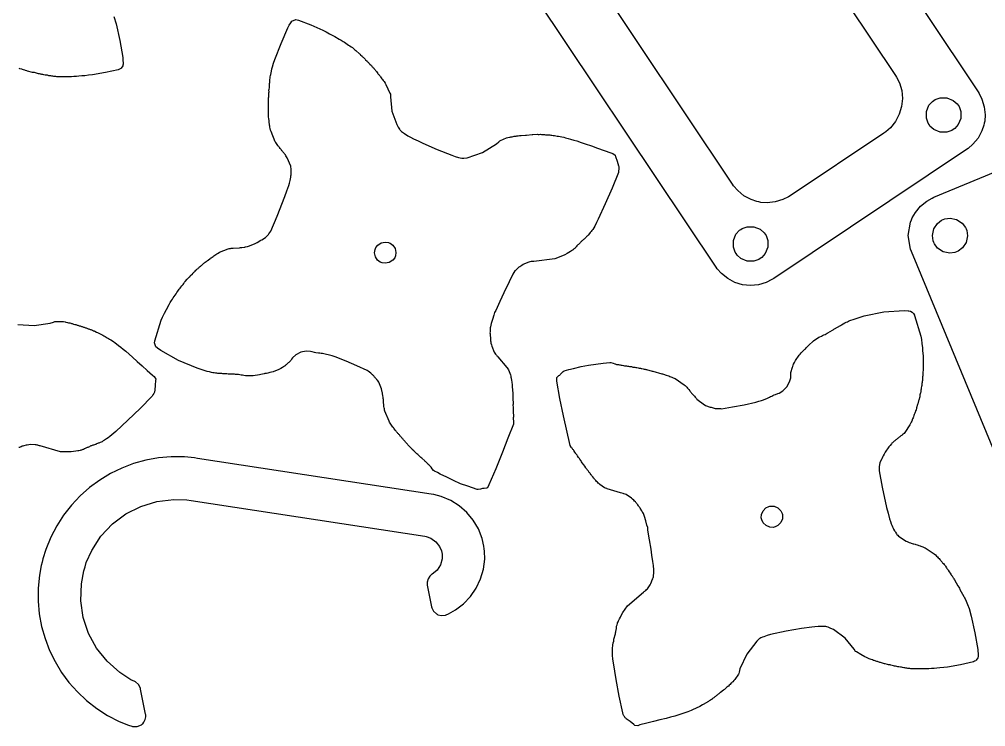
# Model space of a CAD drawing. Extents: x 0 to 47.2, y 0 to 95.3.
# Drawn here: x 11.89 to 23.23, y 0.08 to 8.38 of the extents above; entities that cross this region are included whole.
import ezdxf

# ---------------------------------------------------------------- set-up
doc = ezdxf.new("R2010")
doc.units = 0
doc.layers.get('0').update_dxf_attribs({"linetype": 'CONTINUOUS'})

msp = doc.modelspace()

# ---------------------------------------------------------------- linework, layer by layer
at = {"color": 0}
for points in [[(20.6824, 11.2115), (23.1401, 7.53304), (23.1533, 7.51318), (23.1854, 7.44829), (23.2129, 7.35715), (23.2224, 7.26243), (23.2176, 7.19021), (23.2131, 7.16672), (23.2083, 7.14328), (23.185, 7.07482), (23.1401, 6.99089), (23.0797, 6.91721), (23.0253, 6.86947), (23.0054, 6.85618), (20.7406, 5.34283), (20.7201, 5.32921), (20.6533, 5.29644), (20.5613, 5.26921), (20.4674, 5.26058), (20.3743, 5.26997), (20.2846, 5.29693), (20.2011, 5.34082), (20.1265, 5.40121), (20.0774, 5.45703), (20.0637, 5.47743), (20.0637, 5.47743), (17.6058, 9.15588)], [(20.4892, 10.2406), (22.1692, 7.72618), (22.1828, 7.70578), (22.2156, 7.63894), (22.2428, 7.54699), (22.2515, 7.45307), (22.2421, 7.35992), (22.2151, 7.27024), (22.1711, 7.18674), (22.1108, 7.11225), (22.055, 7.06299), (22.0346, 7.04932), (20.9337, 6.31375), (20.9138, 6.30051), (20.8489, 6.2685), (20.7578, 6.24089), (20.6631, 6.2315), (20.5908, 6.23622), (20.5674, 6.24089), (20.5439, 6.24556), (20.4754, 6.26882), (20.3914, 6.31375), (20.3178, 6.37414), (20.2701, 6.4285), (20.2568, 6.44835), (18.5768, 8.96272)], [(12.9968, 8.41694), (13.0219, 8.32958), (13.0646, 8.13422), (13.0999, 7.93739), (13.1028, 7.90332), (13.1057, 7.86931), (13.1043, 7.85747), (13.1028, 7.8456), (13.1002, 7.83914), (13.0811, 7.81054), (13.0761, 7.80572), (13.062, 7.79904), (13.048, 7.79243), (12.897, 7.75851), (12.7445, 7.73204), (12.6994, 7.72689), (12.6542, 7.72179), (12.6202, 7.71886), (12.5862, 7.71593), (12.5558, 7.71376), (12.5255, 7.71153), (12.4989, 7.71013), (12.4722, 7.70865), (12.453, 7.70865), (12.4337, 7.70871), (12.3952, 7.70871), (12.376, 7.70876), (12.3568, 7.70876), (12.3257, 7.71029), (12.3139, 7.71181), (12.302, 7.71326), (12.2902, 7.71479), (12.2784, 7.71625), (12.2665, 7.71778), (12.2547, 7.71924), (12.2428, 7.72076), (12.231, 7.72222), (12.2147, 7.72667), (12.2029, 7.72819), (12.1911, 7.72965), (12.1748, 7.7341), (12.163, 7.73563), (12.1511, 7.73708), (12.143, 7.73931), (12.1348, 7.7416), (12.123, 7.74306), (12.1112, 7.74457), (12.0623, 7.75792), (12.0505, 7.75939), (12.0387, 7.7609), (11.9817, 7.77647), (11.9736, 7.77875), (11.9573, 7.78321), (11.95, 7.7856), (11.9366, 7.79058), (11.9232, 7.79562), (11.9159, 7.79801), (11.8915, 7.80469), (11.8834, 7.80697)], [(24.051, 1.5715), (22.3579, 5.65875), (22.3456, 5.68864), (22.3208, 5.84549), (22.3456, 6.00233), (22.3579, 6.03222), (22.3671, 6.05436), (22.4033, 6.11703), (22.4638, 6.1906), (22.5372, 6.25103), (22.5999, 6.28722), (22.6221, 6.29633), (25.1386, 7.33876)], [(11.8702, 4.80143), (12.0609, 4.78944), (12.2496, 4.81928), (12.2862, 4.83143), (12.2942, 4.8341), (12.3022, 4.83681), (12.3089, 4.83817), (12.3851, 4.83925), (12.4035, 4.83681), (12.4233, 4.83306), (12.4302, 4.83143), (12.4377, 4.82937), (12.4516, 4.82611), (12.4649, 4.82346), (12.4783, 4.82081), (12.4922, 4.81749), (12.4996, 4.81543), (12.5076, 4.81278), (12.5156, 4.81011), (12.523, 4.80806), (12.5369, 4.80474), (12.5509, 4.80149), (12.5583, 4.79943), (12.5663, 4.79676), (12.5743, 4.79411), (12.5823, 4.79144), (12.5903, 4.78874), (12.5983, 4.78608), (12.6063, 4.78342), (12.6143, 4.78076), (12.6223, 4.7781), (12.6303, 4.77544), (12.6383, 4.77274), (12.6463, 4.77007), (12.6543, 4.76742), (12.6623, 4.76476), (12.6704, 4.7621), (12.6783, 4.75944), (12.6864, 4.75672), (12.6943, 4.75407), (12.7024, 4.75142), (12.7103, 4.74875), (12.7184, 4.7461), (12.7263, 4.74343), (12.7344, 4.74072), (12.7451, 4.7354), (12.7557, 4.73008), (12.7637, 4.72738), (12.7717, 4.72472), (12.7931, 4.71408), (12.8037, 4.70871), (12.8251, 4.69808), (12.8357, 4.69271), (12.8571, 4.68207), (12.8678, 4.67671), (12.8784, 4.67139), (12.8918, 4.66336), (12.9051, 4.65539), (12.9185, 4.64735), (12.9318, 4.63938), (12.9452, 4.63135), (12.9584, 4.62337), (12.9905, 4.602), (13.0092, 4.58865), (13.0278, 4.57536), (13.0518, 4.55664), (13.0758, 4.53797), (13.1052, 4.514), (13.1346, 4.48996), (13.1745, 4.45529), (13.2146, 4.42063), (13.2706, 4.3699), (13.3266, 4.31922), (13.388, 4.26318), (13.4493, 4.20719), (13.4695, 4.19239), (13.4869, 4.16183), (13.4841, 4.14583), (13.4813, 4.08979), (13.4774, 4.03256), (13.476, 4.02576), (13.4734, 4.01774), (13.4707, 4.00976), (13.468, 4.00174), (13.4653, 3.99376), (13.4547, 3.97775), (13.444, 3.96175), (13.3053, 3.81765), (13.1612, 3.67893), (13.0171, 3.54557), (12.9478, 3.48687), (12.9291, 3.47353), (12.9104, 3.46018), (12.8971, 3.45221), (12.8838, 3.44417), (12.8704, 3.43619), (12.8571, 3.42817), (12.8464, 3.42285), (12.8357, 3.41749), (12.8278, 3.41482), (12.8197, 3.41217), (12.8117, 3.4095), (12.8037, 3.40685), (12.7931, 3.40147), (12.7824, 3.39615), (12.7744, 3.3935), (12.7664, 3.39085), (12.7584, 3.38818), (12.7504, 3.38547), (12.7423, 3.38282), (12.7344, 3.38015), (12.7263, 3.3775), (12.7184, 3.37483), (12.7077, 3.36947), (12.697, 3.36415), (12.689, 3.36149), (12.681, 3.35883), (12.673, 3.35613), (12.665, 3.35346), (12.6516, 3.34549), (12.6383, 3.33746), (12.6303, 3.33479), (12.6223, 3.33214), (12.6143, 3.32949), (12.6063, 3.32682), (12.5989, 3.32471), (12.585, 3.32146), (12.5722, 3.31933), (12.5476, 3.31614), (12.5237, 3.31347), (12.4943, 3.31076), (12.4651, 3.30826), (12.3682, 3.30881), (12.1288, 3.3775), (12.1208, 3.38015), (12.1128, 3.38282), (12.1048, 3.38547), (12.0973, 3.38758), (12.0834, 3.39085), (12.0708, 3.39279), (12.0165, 3.39328), (11.998, 3.39085), (11.9789, 3.38769), (11.966, 3.38547), (11.9393, 3.38015), (11.9255, 3.3769), (11.918, 3.37483), (11.9073, 3.36947), (11.8967, 3.36415), (11.8887, 3.36149), (11.8806, 3.35883)]]:
    msp.add_lwpolyline(points, dxfattribs=at)
for points in [[(14.8379, 5.89806), (14.9114, 6.07531), (15.0026, 6.30539), (15.0251, 6.36957), (15.0476, 6.43375), (15.0557, 6.46306), (15.0637, 6.4924), (15.0713, 6.53017), (15.0735, 6.54551), (15.0758, 6.56093), (15.0767, 6.57281), (15.0775, 6.58475), (15.0764, 6.60157), (15.0771, 6.61344), (15.0781, 6.62538), (15.0771, 6.63303), (15.0747, 6.64714), (15.0717, 6.65956), (15.0304, 6.75944), (15.0237, 6.77035), (15.0161, 6.78168), (15.0086, 6.79297), (15.0003, 6.80458), (14.9956, 6.81065), (14.99, 6.817), (14.9844, 6.8234), (14.9789, 6.82975), (14.9733, 6.83615), (14.9678, 6.8425), (14.9624, 6.8489), (14.9576, 6.85493), (14.9492, 6.86654), (14.9408, 6.87819), (14.9361, 6.88422), (14.9306, 6.89063), (14.9251, 6.89697), (14.9203, 6.90306), (14.9119, 6.91465), (14.9044, 6.92594), (14.8968, 6.93728), (14.8901, 6.94819), (14.8404, 7.06717), (14.8356, 7.08513), (14.8311, 7.10406), (14.8282, 7.11675), (14.8257, 7.1301), (14.8229, 7.14344), (14.8207, 7.15756), (14.8197, 7.16521), (14.8179, 7.19043), (14.8174, 7.19889), (14.8164, 7.20654), (14.8142, 7.22065), (14.8118, 7.23475), (14.8108, 7.2424), (14.8097, 7.25922), (14.8106, 7.27111), (14.8114, 7.28304), (14.809, 7.31668), (14.8099, 7.32856), (14.8107, 7.3405), (14.8094, 7.35732), (14.8103, 7.36919), (14.8111, 7.38112), (14.81, 7.39794), (14.8108, 7.40983), (14.8117, 7.42176), (14.8104, 7.43858), (14.8113, 7.45047), (14.8122, 7.4624), (14.8131, 7.47428), (14.8139, 7.48617), (14.8147, 7.4981), (14.8156, 7.50999), (14.8164, 7.52186), (14.8172, 7.53381), (14.816, 7.55063), (14.8183, 7.56603), (14.8206, 7.58138), (14.8214, 7.59332), (14.8224, 7.60519), (14.8232, 7.61708), (14.824, 7.62901), (14.8249, 7.6409), (14.8257, 7.65278), (14.8265, 7.66471), (14.8274, 7.6766), (14.8296, 7.692), (14.8319, 7.70736), (14.8343, 7.72276), (14.8365, 7.73813), (14.844, 7.77587), (14.8507, 7.80171), (14.8572, 7.82758), (14.8711, 7.87082), (14.8849, 7.91411), (14.9579, 8.10032), (15.0379, 8.28358), (15.0544, 8.31353), (15.071, 8.34347), (15.0865, 8.36149), (15.0922, 8.3654), (15.124, 8.37858), (15.131, 8.37989), (15.1464, 8.37756), (15.1617, 8.37528), (15.3061, 8.31956), (15.4475, 8.25689), (15.4879, 8.23606), (15.5283, 8.21528), (15.5882, 8.18229), (15.641, 8.15224), (15.664, 8.13861), (15.6869, 8.12506), (15.7029, 8.11436), (15.7189, 8.10363), (15.7349, 8.09293), (15.7508, 8.08225), (15.7668, 8.0715), (15.7828, 8.06082), (15.7954, 8.05154), (15.8078, 8.04232), (15.8168, 8.03444), (15.8258, 8.02664), (15.8349, 8.01882), (15.88, 7.97976), (15.8854, 7.97336), (15.891, 7.96701), (15.909, 7.95139), (15.9146, 7.94499), (15.9201, 7.93864), (15.9381, 7.92301), (15.9436, 7.91661), (15.9492, 7.91026), (15.9672, 7.89464), (15.9728, 7.88824), (15.9782, 7.88189), (15.9837, 7.87549), (15.9893, 7.86914), (15.9949, 7.86274), (16.0004, 7.85639), (16.0183, 7.84076), (16.0239, 7.83436), (16.0294, 7.82801), (16.035, 7.82161), (16.0404, 7.81526), (16.046, 7.80886), (16.0515, 7.80251), (16.0571, 7.79611), (16.0626, 7.78976), (16.0682, 7.78336), (16.0736, 7.77701), (16.0783, 7.77094), (16.0951, 7.74772), (16.0999, 7.74164), (16.1054, 7.73529), (16.1108, 7.72889), (16.1164, 7.72254), (16.1219, 7.71615), (16.1268, 7.71013), (16.135, 7.69851), (16.1426, 7.68718), (16.1501, 7.67589), (16.1585, 7.66428), (16.1633, 7.65821), (16.1674, 7.6524), (16.1785, 7.63558), (16.1878, 7.61947), (16.2119, 7.56862), (16.2367, 7.51753), (16.2435, 7.50657), (16.2408, 7.47276), (16.2589, 7.30615), (16.3168, 7.14887), (16.3342, 7.11974), (16.3487, 7.09543), (16.3525, 7.08979), (16.3581, 7.08339), (16.3636, 7.07704), (16.3726, 7.06922), (16.3817, 7.06136), (16.3942, 7.05214), (16.4067, 7.04286), (16.4456, 7.01856), (16.479, 7.00065), (16.5124, 6.98275), (16.5667, 6.95611), (16.621, 6.92953), (16.7904, 6.85531), (16.9626, 6.78803), (17.0025, 6.77567), (17.0422, 6.76324), (17.0611, 6.75956), (17.08, 6.75581), (17.0918, 6.75493), (17.1037, 6.75413), (17.1418, 6.76047), (17.3225, 6.82238), (17.4854, 6.92215), (17.5146, 6.94738), (17.521, 6.9529), (17.5274, 6.95844), (17.5331, 6.96229), (17.6031, 6.99246), (17.621, 6.99724), (17.6407, 7.00136), (17.6476, 7.0025), (17.6553, 7.00342), (17.6694, 7.00575), (17.6828, 7.0084), (17.6961, 7.01101), (17.7103, 7.01335), (17.7179, 7.01426), (17.7264, 7.01486), (17.7347, 7.01546), (17.7424, 7.01639), (17.7565, 7.01872), (17.7706, 7.021), (17.7783, 7.02192), (17.8288, 7.0255), (17.8372, 7.02615), (17.9044, 7.03093), (17.9129, 7.03153), (17.9633, 7.0351), (17.9753, 7.03424), (17.9872, 7.03342), (18.004, 7.03461), (18.0158, 7.03375), (18.0278, 7.03293), (18.0397, 7.03207), (18.0517, 7.03119), (18.0635, 7.03039), (18.0754, 7.02951), (18.0874, 7.02869), (18.1111, 7.02696), (18.1231, 7.02615), (18.1383, 7.02387), (18.1537, 7.02154), (18.1692, 7.01926), (18.2, 7.01471), (18.2153, 7.01243), (18.2531, 7.00493), (18.2754, 6.99978), (18.2978, 6.99457), (18.3271, 6.98649), (18.3564, 6.97846), (18.3928, 6.9675), (18.429, 6.95654), (18.4793, 6.93983), (18.5296, 6.92307), (18.6007, 6.89768), (18.6719, 6.87229), (18.8282, 6.81575), (18.8524, 6.80979), (18.8803, 6.78825), (18.8838, 6.77235), (18.9026, 6.71957), (18.9208, 6.66515), (18.9222, 6.65836), (18.924, 6.63314), (18.9246, 6.62468), (18.9208, 6.60585), (18.9171, 6.58697), (18.844, 6.40076), (18.764, 6.2175), (18.6821, 6.03911), (18.6612, 5.99869), (18.6404, 5.95833), (18.6161, 5.91938), (18.6068, 5.9069), (18.5976, 5.89442), (18.5883, 5.88189), (18.579, 5.86942), (18.5635, 5.8514), (18.5571, 5.84586), (18.5507, 5.84033), (18.5443, 5.83479), (18.5379, 5.82926), (18.5224, 5.81125), (18.516, 5.80572), (18.5096, 5.80018), (18.5032, 5.79465), (18.4968, 5.78911), (18.4904, 5.78358), (18.484, 5.77806), (18.4776, 5.77257), (18.4713, 5.76704), (18.4635, 5.75803), (18.4557, 5.74897), (18.4493, 5.74349), (18.4429, 5.73796), (18.4365, 5.73242), (18.4301, 5.72689), (18.421, 5.71442), (18.4117, 5.70188), (18.4053, 5.69635), (18.3989, 5.69081), (18.3925, 5.68533), (18.3861, 5.67979), (18.3801, 5.67503), (18.3685, 5.66667), (18.3575, 5.65983), (18.3361, 5.64746), (18.3149, 5.63585), (18.2888, 5.62213), (18.2628, 5.60861), (18.1731, 5.57206), (17.9256, 5.54383), (17.9003, 5.54204), (17.8926, 5.54113), (17.8786, 5.53885), (17.8661, 5.53581), (17.8158, 5.51551), (17.7997, 5.50618), (17.7832, 5.49593), (17.7722, 5.48899), (17.7608, 5.48139), (17.7496, 5.47385), (17.7379, 5.4655), (17.7319, 5.46072), (17.7162, 5.44271), (17.7099, 5.43718), (17.7035, 5.43164), (17.6914, 5.41217), (17.6792, 5.39274), (17.6347, 5.30496), (17.5729, 5.1754), (17.5261, 5.07226), (17.4793, 4.96918), (17.4643, 4.94271), (17.4561, 4.91342), (17.4394, 4.86312), (17.4226, 4.81288), (17.419, 4.79406), (17.4153, 4.77518), (17.4144, 4.76324), (17.4136, 4.75136), (17.4126, 4.73947), (17.4118, 4.72754), (17.411, 4.71565), (17.4101, 4.70378), (17.4107, 4.69532), (17.4156, 4.62804), (17.4161, 4.61957), (17.4171, 4.61199), (17.4194, 4.59782), (17.4224, 4.58513), (17.4267, 4.56625), (17.4315, 4.54824), (17.4608, 4.47857), (17.4675, 4.46761), (17.476, 4.456), (17.4807, 4.44997), (17.4861, 4.44358), (17.4917, 4.43722), (17.4972, 4.43083), (17.5028, 4.42449), (17.6064, 4.29992), (17.6111, 4.29383), (17.6194, 4.28222), (17.6261, 4.27126), (17.6511, 4.21089), (17.6542, 4.1984), (17.6568, 4.18506), (17.6594, 4.17171), (17.6647, 4.14501), (17.6671, 4.13092), (17.6679, 4.12326), (17.6697, 4.09804), (17.6704, 4.08963), (17.671, 4.08122), (17.6715, 4.07275), (17.6769, 3.99707), (17.6775, 3.98861), (17.6799, 3.95497), (17.679, 3.94308), (17.6782, 3.93115), (17.6818, 3.88069), (17.681, 3.86876), (17.6801, 3.85688), (17.6819, 3.83165), (17.6825, 3.82319), (17.6837, 3.80637), (17.6828, 3.79449), (17.6821, 3.78261), (17.6826, 3.77414), (17.6856, 3.7321), (17.6847, 3.72021), (17.6839, 3.70828), (17.6875, 3.65782), (17.6867, 3.64589), (17.6858, 3.634), (17.6214, 3.46875), (17.5571, 3.30344), (17.4811, 3.11029), (17.3982, 2.92003), (17.3875, 2.90403), (17.3768, 2.88807), (17.371, 2.884), (17.3422, 2.87788), (17.3283, 2.87956), (17.3214, 2.87831), (17.3003, 2.87076), (17.2721, 2.8661), (17.2582, 2.86778), (17.1507, 2.90414), (17.0656, 2.93528), (16.9833, 2.97342), (16.9047, 3.01014), (16.826, 3.04682), (16.7925, 3.06472), (16.7592, 3.08268), (16.7481, 3.09136), (16.73, 3.11106), (16.719, 3.12788), (16.7149, 3.13368), (16.7039, 3.14638), (16.6949, 3.15424), (16.6858, 3.16206), (16.6803, 3.1684), (16.6747, 3.17481), (16.6568, 3.19043), (16.6513, 3.19678), (16.6457, 3.20318), (16.6096, 3.23443), (16.6006, 3.24224), (16.5736, 3.26568), (16.5681, 3.27208), (16.5625, 3.27843), (16.5535, 3.28624), (16.5444, 3.29411), (16.5265, 3.30974), (16.521, 3.31608), (16.5154, 3.32249), (16.4974, 3.33811), (16.4918, 3.34446), (16.4864, 3.35086), (16.4808, 3.35721), (16.4753, 3.36361), (16.4572, 3.37924), (16.4517, 3.38558), (16.4463, 3.39199), (16.4407, 3.39833), (16.4351, 3.40474), (16.4296, 3.41108), (16.4242, 3.41749), (16.4186, 3.42383), (16.4131, 3.43024), (16.4075, 3.43658), (16.4019, 3.44299), (16.3964, 3.44933), (16.3908, 3.45574), (16.3854, 3.46208), (16.3799, 3.46843), (16.3743, 3.47483), (16.3688, 3.48118), (16.3633, 3.48757), (16.3578, 3.49393), (16.3522, 3.50032), (16.3467, 3.50667), (16.3411, 3.51307), (16.3356, 3.51942), (16.3301, 3.52582), (16.3246, 3.53217), (16.319, 3.53857), (16.3135, 3.54492), (16.3081, 3.55132), (16.3025, 3.55767), (16.2976, 3.56375), (16.2894, 3.57536), (16.281, 3.58697), (16.2763, 3.59304), (16.2715, 3.59907), (16.2632, 3.61074), (16.2556, 3.62201), (16.2481, 3.63331), (16.2404, 3.64464), (16.2329, 3.65593), (16.2263, 3.66683), (16.1767, 3.78646), (16.1736, 3.79889), (16.1711, 3.81222), (16.1685, 3.82557), (16.1661, 3.83968), (16.1651, 3.84733), (16.1615, 3.89779), (16.161, 3.90625), (16.1604, 3.91465), (16.1594, 3.92231), (16.1572, 3.93642), (16.1549, 3.95053), (16.1531, 3.96582), (16.1483, 3.99403), (16.1475, 4.00168), (16.1463, 4.00868), (16.1421, 4.02838), (16.1374, 4.04633), (16.1039, 4.12592), (16.0972, 4.13683), (16.0889, 4.14844), (16.0842, 4.15451), (16.0786, 4.16086), (16.0731, 4.16726), (16.0675, 4.17361), (16.0619, 4.18001), (16.0565, 4.18636), (16.051, 4.19271), (16.0454, 4.19911), (16.04, 4.20546), (16.0344, 4.21186), (16.0289, 4.21821), (16.0199, 4.22601), (16.0108, 4.23389), (15.9789, 4.25526), (15.9699, 4.26307), (15.8493, 4.31711), (15.7218, 4.37403), (15.5914, 4.42393), (15.5585, 4.43343), (15.5257, 4.44299), (15.474, 4.45622), (15.4432, 4.46078), (15.4279, 4.46306), (15.4125, 4.46539), (15.3971, 4.46767), (15.3664, 4.47222), (15.351, 4.4745), (15.3217, 4.48258), (15.3054, 4.48703), (15.254, 4.4904), (15.1887, 4.47786), (15.13, 4.4465), (15.0921, 4.41162), (15.0824, 4.39794), (15.0717, 4.38194), (15.0561, 4.36393), (15.0496, 4.3584), (15.0433, 4.35286), (15.0369, 4.34733), (15.0306, 4.34179), (15.0242, 4.33626), (15.0178, 4.33074), (15.0114, 4.32519), (15.005, 4.31972), (14.999, 4.31494), (14.9874, 4.30658), (14.9764, 4.29975), (14.9549, 4.28738), (14.9337, 4.27593), (14.8644, 4.24724), (14.8465, 4.24246), (14.8275, 4.23801), (14.8149, 4.23514), (14.8015, 4.23247), (14.7882, 4.22987), (14.774, 4.22754), (14.7664, 4.22661), (14.7594, 4.22542), (14.7397, 4.22136), (14.7217, 4.21653), (14.7068, 4.21262), (14.6314, 4.20111), (14.555, 4.20053), (14.5397, 4.20204), (14.5208, 4.20578), (14.5056, 4.20806), (14.4901, 4.21035), (14.4747, 4.21268), (14.4593, 4.21496), (14.4474, 4.21576), (14.4236, 4.2175), (14.4117, 4.21832), (14.3999, 4.21918), (14.3879, 4.22), (14.376, 4.22086), (14.3642, 4.22174), (14.3474, 4.22054), (14.3354, 4.22136), (14.3235, 4.22222), (14.3117, 4.22304), (14.2997, 4.2239), (14.2878, 4.22472), (14.276, 4.22558), (14.264, 4.22646), (14.2521, 4.22726), (14.2403, 4.22814), (14.2283, 4.22894), (14.2164, 4.22982), (14.2044, 4.23068), (14.1892, 4.23296), (14.1738, 4.23525), (14.1583, 4.23753), (14.1429, 4.23981), (14.1171, 4.24642), (14.0913, 4.25304), (14.0186, 4.27496), (13.9729, 4.28874), (13.7532, 4.37918), (13.5468, 4.49718), (13.5079, 4.52474), (13.5028, 4.52832), (13.4899, 4.54232), (13.4785, 4.56401), (13.4741, 4.58822), (13.4758, 4.60715), (13.4775, 4.61307), (13.5503, 4.85487), (13.5673, 4.89074), (13.5672, 4.89079), (13.5894, 4.93468), (13.6117, 4.97851), (13.6446, 5.03842), (13.6582, 5.06136), (13.6718, 5.08431), (13.6825, 5.10026), (13.6932, 5.11626), (13.7039, 5.13226), (13.7146, 5.14822), (13.7253, 5.16422), (13.7361, 5.18024), (13.7453, 5.19271), (13.7546, 5.20518), (13.7638, 5.21772), (13.7731, 5.23019), (13.7823, 5.24268), (13.7916, 5.25521), (13.8072, 5.27322), (13.8165, 5.28569), (13.8257, 5.29824), (13.8336, 5.30724), (13.857, 5.33425), (13.8649, 5.34332), (13.8727, 5.35232), (13.879, 5.35786), (13.8854, 5.36333), (13.8932, 5.3724), (13.9167, 5.39942), (13.9231, 5.40494), (13.9294, 5.41049), (13.9358, 5.41601), (13.9422, 5.4215), (13.95, 5.43056), (13.9578, 5.43956), (13.9642, 5.4451), (13.9706, 5.45063), (13.9769, 5.45611), (13.9833, 5.46164), (13.9897, 5.46718), (13.996, 5.47271), (14.0025, 5.47825), (14.0088, 5.48378), (14.0151, 5.48931), (14.0215, 5.49485), (14.0279, 5.50032), (14.0343, 5.50586), (14.0407, 5.51139), (14.0471, 5.51693), (14.0533, 5.52246), (14.0597, 5.528), (14.0658, 5.53276), (14.0775, 5.54107), (14.089, 5.54943), (14.0951, 5.55419), (14.1012, 5.55892), (14.1244, 5.57563), (14.1304, 5.58035), (14.1365, 5.58513), (14.1482, 5.59347), (14.1594, 5.60101), (14.1708, 5.60861), (14.1821, 5.61615), (14.1933, 5.62375), (14.2044, 5.63069), (14.221, 5.64094), (14.2371, 5.65022), (14.3367, 5.69097), (14.349, 5.69401), (14.3632, 5.69635), (14.3708, 5.69726), (14.3876, 5.69846), (14.3961, 5.69906), (14.4718, 5.70443), (14.4803, 5.70503), (14.4886, 5.70562), (14.4962, 5.70654), (14.5246, 5.71121), (14.5322, 5.71213), (14.5392, 5.71332), (14.5637, 5.7194), (14.5868, 5.72624), (14.6561, 5.75493), (14.6771, 5.76639), (14.6983, 5.7781), (14.7146, 5.78765), (14.7226, 5.79249), (14.7321, 5.79622), (14.775, 5.82264), (14.8106, 5.8584), (14.8163, 5.86675), (14.8381, 5.89817), (14.8379, 5.89806)], [(22.8482, 7.09147), (22.8317, 7.0804), (22.7729, 7.0606), (22.6943, 7.06093), (22.6217, 7.09071), (22.575, 7.13151), (22.5639, 7.14806), (22.5528, 7.16465), (22.5331, 7.22336), (22.5333, 7.30197), (22.5631, 7.37468), (22.6039, 7.42133), (22.6206, 7.4324), (22.6371, 7.44347), (22.6957, 7.46332), (22.7743, 7.463), (22.8471, 7.43321), (22.8937, 7.39242), (22.9049, 7.37582), (22.916, 7.35926), (22.9357, 7.30057), (22.9354, 7.22194), (22.9056, 7.14925), (22.8649, 7.1026), (22.8482, 7.09147)], [(22.7304, 6.03489), (22.7488, 6.04254), (22.8103, 6.05057), (22.8872, 6.03494), (22.9528, 5.99154), (22.9906, 5.94239), (22.9982, 5.92393), (23.0058, 5.90554), (23.0139, 5.84407), (22.9982, 5.76708), (22.9549, 5.70156), (22.9057, 5.66374), (22.8872, 5.65608), (22.8688, 5.64849), (22.8074, 5.64046), (22.7303, 5.65614), (22.6647, 5.69949), (22.6269, 5.74864), (22.6194, 5.76704), (22.6118, 5.78549), (22.6037, 5.84694), (22.6193, 5.92399), (22.6628, 5.98953), (22.7119, 6.02729), (22.7304, 6.03489)], [(20.5833, 5.57813), (20.5667, 5.56706), (20.5081, 5.54719), (20.4294, 5.54753), (20.3567, 5.57731), (20.31, 5.61811), (20.299, 5.63465), (20.2879, 5.65126), (20.2681, 5.70996), (20.2683, 5.78857), (20.2981, 5.86133), (20.339, 5.90793), (20.3556, 5.919), (20.3721, 5.93012), (20.4308, 5.94997), (20.5094, 5.94965), (20.5821, 5.91986), (20.6288, 5.87907), (20.6399, 5.86247), (20.651, 5.84592), (20.6708, 5.78722), (20.6704, 5.70861), (20.6407, 5.63585), (20.5999, 5.58919), (20.5833, 5.57813)], [(16.1333, 5.53022), (16.1221, 5.53489), (16.0921, 5.55794), (16.0657, 5.59788), (16.0561, 5.64486), (16.061, 5.68235), (16.0657, 5.69353), (16.0703, 5.70481), (16.0933, 5.73475), (16.1333, 5.76124), (16.1803, 5.77072), (16.2178, 5.76585), (16.229, 5.76118), (16.2401, 5.75657), (16.2701, 5.73351), (16.2967, 5.69358), (16.3061, 5.6466), (16.3012, 5.6091), (16.2967, 5.59788), (16.2919, 5.58664), (16.2689, 5.55669), (16.2289, 5.53022), (16.1821, 5.52072), (16.1446, 5.52561), (16.1333, 5.53022)], [(21.9774, 3.08421), (22.0147, 2.896), (22.0667, 2.65403), (22.0836, 2.58817), (22.1006, 2.52225), (22.1101, 2.49337), (22.1197, 2.46451), (22.1271, 2.44678), (22.1344, 2.42899), (22.1411, 2.41493), (22.1478, 2.40088), (22.1596, 2.38015), (22.1647, 2.37349), (22.17, 2.36681), (22.1818, 2.34608), (22.1868, 2.34022), (22.1965, 2.32981), (22.206, 2.32113), (22.2958, 2.26107), (22.3075, 2.25569), (22.3326, 2.24528), (22.346, 2.24029), (22.3533, 2.23785), (22.3778, 2.23118), (22.3858, 2.22894), (22.4021, 2.2245), (22.4094, 2.22211), (22.4229, 2.21707), (22.4363, 2.21208), (22.4436, 2.20964), (22.4599, 2.20518), (22.4672, 2.20281), (22.4806, 2.19781), (22.4931, 2.1926), (22.5057, 2.18739), (22.5174, 2.18201), (22.6249, 2.11074), (22.6388, 2.09847), (22.6531, 2.08524), (22.6625, 2.07622), (22.6721, 2.06662), (22.6817, 2.05697), (22.6915, 2.04656), (22.6964, 2.04069), (22.7017, 2.03401), (22.7068, 2.02735), (22.7119, 2.02072), (22.7171, 2.01406), (22.7222, 2.00819), (22.7319, 1.99772), (22.7417, 1.98731), (22.7467, 1.98144), (22.7518, 1.97478), (22.7571, 1.9681), (22.7689, 1.94737), (22.774, 1.94069), (22.7792, 1.93408), (22.7844, 1.9274), (22.7896, 1.92074), (22.8014, 1.90001), (22.8117, 1.88667), (22.8235, 1.86594), (22.8288, 1.85926), (22.8339, 1.8526), (22.8457, 1.83188), (22.8508, 1.82519), (22.856, 1.81858), (22.8619, 1.80817), (22.9033, 1.73562), (22.9136, 1.72228), (22.9203, 1.70822), (22.9269, 1.69417), (22.9742, 1.61128), (22.9808, 1.59717), (22.9875, 1.58311), (23.0007, 1.55501), (23.0082, 1.53722), (23.0156, 1.51947), (23.0332, 1.46913), (23.0583, 1.38178), (23.101, 1.18642), (23.1364, 0.98953), (23.1422, 0.9215), (23.1407, 0.90961), (23.1392, 0.89779), (23.1367, 0.89133), (23.1175, 0.86269), (23.1125, 0.85786), (23.0985, 0.85124), (23.0844, 0.84456), (22.9335, 0.81071), (22.781, 0.78423), (22.7358, 0.77908), (22.6907, 0.77398), (22.6567, 0.77105), (22.6226, 0.76812), (22.5922, 0.7659), (22.5619, 0.76373), (22.5353, 0.76226), (22.5086, 0.76085), (22.4701, 0.76085), (22.451, 0.76091), (22.4125, 0.76091), (22.3932, 0.76096), (22.3776, 0.76172), (22.3621, 0.76248), (22.3503, 0.76394), (22.3385, 0.76546), (22.3267, 0.76693), (22.3147, 0.76845), (22.3029, 0.76991), (22.2911, 0.77143), (22.2793, 0.77289), (22.2675, 0.77441), (22.2512, 0.77886), (22.2393, 0.78033), (22.2275, 0.78185), (22.2112, 0.7863), (22.1994, 0.78782), (22.1875, 0.78928), (22.1712, 0.79373), (22.1594, 0.79525), (22.1476, 0.79671), (22.1151, 0.80561), (22.1069, 0.80789), (22.0987, 0.81011), (22.0869, 0.81158), (22.0751, 0.8131), (22.0507, 0.81977), (22.0426, 0.82199), (21.9938, 0.83534), (21.9864, 0.83773), (21.9596, 0.84782), (21.9524, 0.85021), (21.9197, 0.8591), (21.9125, 0.86149), (21.899, 0.86654), (21.8865, 0.87174), (21.8739, 0.8769), (21.8606, 0.88194), (21.8532, 0.88433), (21.8465, 0.88688), (21.8281, 0.89475), (21.8113, 0.90294), (21.7629, 0.9318), (21.714, 0.9605), (21.7024, 0.96588), (21.6857, 0.99544), (21.5781, 1.12397), (21.4425, 1.2226), (21.4119, 1.23714), (21.3864, 1.24924), (21.38, 1.25184), (21.3637, 1.25629), (21.3519, 1.25781), (21.3401, 1.25928), (21.3246, 1.26004), (21.309, 1.2608), (21.2861, 1.26009), (21.2632, 1.25933), (21.2254, 1.2557), (21.1876, 1.25206), (21.0678, 1.23589), (20.8857, 1.2035), (20.7051, 1.16374), (20.6651, 1.15196), (20.6253, 1.14014), (20.6074, 1.13276), (20.5897, 1.12538), (20.5793, 1.11947), (20.5689, 1.11361), (20.5408, 1.08724), (20.425, 0.93533), (20.3449, 0.76183), (20.3347, 0.72461), (20.3303, 0.70833), (20.3276, 0.70199), (20.2862, 0.63807), (20.2739, 0.62408), (20.2599, 0.6097), (20.2547, 0.60487), (20.2489, 0.59983), (20.2383, 0.59006), (20.2287, 0.58046), (20.2192, 0.57086), (20.2088, 0.56109), (20.2029, 0.55604), (20.1894, 0.54574), (20.1836, 0.54069), (20.1732, 0.53092), (20.1628, 0.52116), (20.1569, 0.51617), (20.1503, 0.51096), (20.1369, 0.50065), (20.1303, 0.49544), (20.1169, 0.48513), (20.1103, 0.47993), (20.0969, 0.46962), (20.0903, 0.46441), (20.0769, 0.4541), (20.0703, 0.44889), (20.0569, 0.43859), (20.0503, 0.43338), (20.0369, 0.42307), (20.0303, 0.41786), (20.0236, 0.41271), (20.0169, 0.40755), (20.0103, 0.40234), (20, 0.39643), (19.9896, 0.39057), (19.9829, 0.38536), (19.9763, 0.38021), (19.914, 0.34473), (19.9037, 0.33887), (19.8726, 0.32113), (19.8585, 0.31445), (19.8444, 0.30784), (19.8304, 0.30116), (19.8164, 0.29454), (19.8022, 0.28787), (19.7882, 0.28125), (19.7704, 0.27387), (19.7526, 0.26649), (19.7313, 0.25836), (19.7097, 0.25027), (19.6521, 0.23106), (19.6157, 0.22), (19.5794, 0.20893), (19.5283, 0.19493), (19.4774, 0.18094), (19.404, 0.16254), (19.3308, 0.1441), (19.2501, 0.12419), (19.1694, 0.10433), (19.146, 0.09581), (19.1108, 0.09825), (19.0992, 0.10954), (19.054, 0.1429), (19.0086, 0.17795), (19.0038, 0.18294), (18.9986, 0.18956), (18.9883, 0.20291), (18.9831, 0.20958), (18.9757, 0.22732), (18.9683, 0.24512), (18.9256, 0.44048), (18.8903, 0.63737), (18.8749, 0.73432), (18.8594, 0.83122), (18.8543, 0.87636), (18.8492, 0.9215), (18.8478, 0.96739), (18.8485, 0.98291), (18.8492, 0.99848), (18.85, 1.014), (18.8507, 1.02957), (18.8522, 1.0414), (18.8537, 1.05322), (18.856, 1.06136), (18.8582, 1.0695), (18.8626, 1.08577), (18.8642, 1.0976), (18.8657, 1.10943), (18.8835, 1.17453), (18.885, 1.18636), (18.8864, 1.19819), (18.8931, 1.2226), (18.8954, 1.23074), (18.8961, 1.24631), (18.8968, 1.26183), (18.899, 1.26997), (18.9014, 1.2781), (18.9058, 1.29438), (18.9082, 1.3017), (18.9132, 1.3151), (18.9186, 1.32693), (18.9296, 1.34912), (18.9407, 1.3705), (18.9547, 1.39643), (18.9689, 1.42215), (19.0232, 1.50239), (19.2133, 1.66331), (19.2199, 1.66846), (19.2265, 1.67361), (19.2332, 1.67882), (19.239, 1.68381), (19.2494, 1.69358), (19.2582, 1.70301), (19.2888, 1.74783), (19.2969, 1.76454), (19.305, 1.78222), (19.3103, 1.79417), (19.3154, 1.80669), (19.3207, 1.81928), (19.3257, 1.83268), (19.3282, 1.84), (19.3296, 1.85183), (19.3311, 1.86367), (19.3356, 1.87993), (19.3342, 1.92583), (19.3283, 1.97467), (19.3224, 2.02349), (19.3121, 2.09457), (19.3018, 2.16558), (19.2835, 2.27735), (19.2651, 2.38911), (19.2629, 2.41943), (19.2533, 2.44829), (19.2393, 2.49935), (19.2253, 2.55046), (19.2106, 2.58594), (19.2046, 2.59636), (19.1986, 2.60672), (19.1928, 2.61708), (19.1751, 2.64817), (19.1699, 2.65483), (19.1647, 2.66146), (19.1596, 2.66812), (19.1543, 2.67481), (19.144, 2.68815), (19.1389, 2.69482), (19.1338, 2.7015), (19.1285, 2.70811), (19.1233, 2.71479), (19.1183, 2.72065), (19.1086, 2.73113), (19.099, 2.74007), (19.0849, 2.75331), (19.071, 2.76563), (19.0078, 2.80724), (18.9962, 2.81261), (18.9828, 2.81765), (18.9754, 2.82004), (18.9429, 2.82894), (18.7876, 2.875), (18.7803, 2.87739), (18.7668, 2.88238), (18.7553, 2.88781), (18.7008, 2.9241), (18.6915, 2.93278), (18.6818, 2.94243), (18.6722, 2.95204), (18.6626, 2.96169), (18.6531, 2.97131), (18.6432, 2.98178), (18.6382, 2.98757), (18.6331, 2.99425), (18.6279, 3.00092), (18.6175, 3.01426), (18.6124, 3.02094), (18.6072, 3.02756), (18.6021, 3.03424), (18.5968, 3.0409), (18.5865, 3.05425), (18.5814, 3.06093), (18.5761, 3.0676), (18.571, 3.07422), (18.5658, 3.08089), (18.5556, 3.09424), (18.5503, 3.10092), (18.5451, 3.10758), (18.54, 3.11421), (18.5347, 3.12088), (18.5229, 3.1416), (18.5126, 3.15494), (18.5075, 3.16162), (18.4971, 3.17497), (18.4919, 3.18158), (18.4861, 3.19194), (18.4801, 3.20236), (18.475, 3.20899), (18.4646, 3.22233), (18.4594, 3.229), (18.4492, 3.24235), (18.4372, 3.26307), (18.4321, 3.26975), (18.4269, 3.27636), (18.4218, 3.28304), (18.4165, 3.28971), (18.4063, 3.30306), (18.3944, 3.32379), (18.3893, 3.33046), (18.384, 3.33712), (18.3789, 3.34375), (18.3738, 3.35042), (18.3686, 3.3571), (18.3633, 3.36376), (18.3515, 3.3845), (18.275, 3.73085), (18.2308, 3.93365), (18.194, 4.13792), (18.194, 4.15712), (18.194, 4.17638), (18.1967, 4.18294), (18.2171, 4.20404), (18.2296, 4.21039), (18.2347, 4.21522), (18.2481, 4.23329), (18.269, 4.25282), (18.2815, 4.25917), (18.3362, 4.27387), (18.391, 4.28863), (18.479, 4.31), (18.5686, 4.32394), (18.7403, 4.35042), (18.7781, 4.35406), (18.8157, 4.35775), (18.8299, 4.35672), (18.8557, 4.35032), (18.8743, 4.34244), (18.8808, 4.3399), (18.8971, 4.33544), (18.909, 4.33399), (18.9208, 4.33247), (18.9289, 4.33024), (18.9371, 4.32801), (18.9489, 4.32656), (18.9608, 4.32503), (18.9771, 4.32058), (18.9889, 4.31907), (19.0007, 4.3176), (19.0125, 4.31608), (19.0244, 4.31461), (19.0362, 4.3131), (19.0481, 4.31164), (19.0599, 4.31011), (19.0717, 4.30865), (19.0881, 4.30419), (19.0999, 4.30268), (19.1117, 4.30122), (19.1235, 4.29969), (19.1354, 4.29824), (19.1517, 4.29378), (19.1635, 4.29226), (19.1753, 4.29081), (19.1835, 4.28857), (19.1915, 4.28629), (19.2078, 4.28185), (19.2197, 4.28039), (19.2315, 4.27886), (19.2397, 4.27664), (19.2478, 4.27442), (19.3129, 4.25662), (19.321, 4.25435), (19.4268, 4.22542), (19.435, 4.22314), (19.4593, 4.21647), (19.4667, 4.21408), (19.4801, 4.2091), (19.4935, 4.20404), (19.5081, 4.19928), (19.5215, 4.19422), (19.534, 4.18901), (19.5467, 4.18386), (19.5592, 4.17865), (19.5718, 4.17344), (19.5833, 4.16808), (19.691, 4.09614), (19.7004, 4.08751), (19.7197, 4.06825), (19.7294, 4.05778), (19.7344, 4.05192), (19.7396, 4.04525), (19.7449, 4.03863), (19.7551, 4.02528), (19.7603, 4.01861), (19.7706, 4.00526), (19.7758, 3.99864), (19.7808, 3.99278), (19.7906, 3.98232), (19.8004, 3.9719), (19.8054, 3.96604), (19.8104, 3.96018), (19.8201, 3.94976), (19.8299, 3.93929), (19.835, 3.93343), (19.8399, 3.92828), (19.8542, 3.91417), (19.8682, 3.90192), (19.9401, 3.85439), (19.9518, 3.84896), (19.9651, 3.84397), (19.9725, 3.84153), (19.9969, 3.83485), (20.005, 3.83263), (20.0539, 3.81928), (20.0657, 3.81776), (20.0775, 3.81629), (20.0967, 3.81625), (20.116, 3.81625), (20.1278, 3.81472), (20.2581, 3.83681), (20.3957, 3.86035), (20.5319, 3.89128), (20.5644, 3.90158), (20.5971, 3.91194), (20.6222, 3.92079), (20.6474, 3.92964), (20.6615, 3.93631), (20.6896, 3.94954), (20.7036, 3.95622), (20.7178, 3.96283), (20.7318, 3.96951), (20.7458, 3.97613), (20.7599, 3.98281), (20.7888, 3.9924), (20.8046, 3.99772), (20.8492, 4.02349), (20.8965, 4.07021), (20.9281, 4.1289), (20.94, 4.17893), (20.9407, 4.19569), (20.9407, 4.21496), (20.9422, 4.22678), (20.9437, 4.23861), (20.9615, 4.30371), (20.9639, 4.31104), (20.9689, 4.32443), (20.9742, 4.33626), (20.9853, 4.35846), (20.9964, 4.37967), (21.0382, 4.44206), (21.0504, 4.45606), (21.0637, 4.47021), (21.0726, 4.47971), (21.0824, 4.48931), (21.0919, 4.49892), (21.1024, 4.50868), (21.1082, 4.51367), (21.1133, 4.51856), (21.1275, 4.53293), (21.1399, 4.54688), (21.1499, 4.55843), (21.2062, 4.60997), (21.2694, 4.65283), (21.2831, 4.66), (21.3007, 4.66737), (21.3149, 4.67404), (21.3289, 4.68067), (21.3429, 4.68733), (21.3569, 4.69396), (21.3674, 4.69987), (21.3778, 4.70578), (21.4296, 4.73535), (21.44, 4.74121), (21.4467, 4.74642), (21.4533, 4.75157), (21.5258, 4.79297), (21.5362, 4.79883), (21.5776, 4.82249), (21.5917, 4.82915), (21.6058, 4.83578), (21.6199, 4.84239), (21.6339, 4.84907), (21.6843, 4.86675), (21.7206, 4.87782), (21.7568, 4.88889), (21.8024, 4.90283), (22.0354, 4.94982), (22.2726, 4.96636), (22.3203, 4.965), (22.3264, 4.96485), (22.345, 4.96044), (22.3665, 4.94874), (22.3835, 4.93104), (22.3928, 4.91439), (22.3946, 4.90842), (22.4683, 4.66689), (22.4742, 4.62771), (22.4743, 4.62771), (22.4801, 4.57889), (22.4861, 4.53), (22.489, 4.49599), (22.4919, 4.46192), (22.4933, 4.43528), (22.4949, 4.40864), (22.4949, 4.37017), (22.4947, 4.35097), (22.4947, 4.31244), (22.4947, 4.29324), (22.4939, 4.27772), (22.4932, 4.26215), (22.4924, 4.24664), (22.4917, 4.23107), (22.491, 4.21556), (22.4901, 4.20003), (22.4886, 4.18815), (22.4872, 4.17632), (22.4864, 4.16081), (22.4857, 4.14524), (22.4842, 4.1334), (22.4826, 4.12158), (22.4811, 4.10975), (22.4797, 4.09793), (22.4782, 4.0861), (22.4767, 4.07422), (22.4722, 4.05794), (22.4707, 4.04611), (22.4693, 4.03429), (22.4678, 4.02246), (22.4662, 4.01064), (22.464, 4.0025), (22.4574, 3.97808), (22.4558, 3.96625), (22.4543, 3.95437), (22.4432, 3.91368), (22.441, 3.9056), (22.4321, 3.87304), (22.4299, 3.8649), (22.4188, 3.82422), (22.4164, 3.81689), (22.4112, 3.8035), (22.4063, 3.7901), (22.4039, 3.78276), (22.4015, 3.77544), (22.3965, 3.7621), (22.3914, 3.74869), (22.3867, 3.73406), (22.3817, 3.72065), (22.3764, 3.70806), (22.3712, 3.69553), (22.3608, 3.67036), (22.3556, 3.65847), (22.3475, 3.64079), (22.3393, 3.62408), (22.279, 3.53483), (22.2704, 3.52544), (22.26, 3.51568), (22.2542, 3.51064), (22.2475, 3.50549), (22.2408, 3.50032), (22.2342, 3.49511), (22.2208, 3.48481), (22.2142, 3.4796), (22.2075, 3.47444), (22.2008, 3.46929), (22.1942, 3.46408), (22.1808, 3.45378), (22.1742, 3.44857), (22.1675, 3.44342), (22.1608, 3.43826), (22.155, 3.43321), (22.1446, 3.42344), (22.1342, 3.41368), (22.1282, 3.40869), (22.1232, 3.40381), (22.106, 3.38504), (22.0907, 3.3666), (22.049, 3.30419), (22.0379, 3.28299), (22.0268, 3.26144), (22.0186, 3.24451), (22.0144, 3.236), (22.0086, 3.22765), (21.9876, 3.18192), (21.9781, 3.13243), (21.9779, 3.12224), (21.9774, 3.0841), (21.9774, 3.08421)], [(15.2429, 4.48969), (15.2428, 4.48964)], [(13.2049, 0.08849), (13.2154, 0.08491), (13.2694, 0.08415), (13.3192, 0.10536), (13.3276, 0.11268), (13.3338, 0.11806), (13.3493, 0.13748), (13.3637, 0.16656), (13.37, 0.1983), (13.3695, 0.2232), (13.3679, 0.23117), (13.3095, 0.52501), (13.3075, 0.53467), (13.2857, 0.57715), (13.2501, 0.60894), (13.2413, 0.61317), (13.1953, 0.63542), (13.0654, 0.71891), (12.9152, 0.85124), (12.7924, 1.00586), (12.699, 1.17839), (12.6368, 1.36448), (12.6079, 1.55974), (12.614, 1.75987), (12.6418, 1.91174), (12.657, 1.9605), (12.6722, 2.00928), (12.7355, 2.15013), (12.8442, 2.31831), (12.9789, 2.46257), (13.1357, 2.58046), (13.3105, 2.66943), (13.4994, 2.727), (13.6982, 2.75054), (13.8525, 2.7455), (13.9031, 2.73768), (16.6443, 2.3189), (16.6624, 2.31614), (16.715, 2.29656), (16.7746, 2.25483), (16.8189, 2.19732), (16.8408, 2.14556), (16.8444, 2.12756), (16.8479, 2.1096), (16.8475, 2.05339), (16.8286, 1.98324), (16.7896, 1.92193), (16.7485, 1.88363), (16.7328, 1.87414), (16.7247, 1.86925), (16.7033, 1.84939), (16.6832, 1.8176), (16.6733, 1.78131), (16.6731, 1.75217), (16.675, 1.74283), (16.7256, 1.48861), (16.7274, 1.47939), (16.7478, 1.43838), (16.7813, 1.40696), (16.7897, 1.4025), (16.7979, 1.39811), (16.8428, 1.38813), (16.8882, 1.39426), (16.8968, 1.39789), (16.925, 1.40983), (17.0054, 1.45481), (17.1013, 1.52724), (17.1832, 1.61307), (17.25, 1.71035), (17.3006, 1.81694), (17.3339, 1.93087), (17.3485, 2.05007), (17.3471, 2.14219), (17.3433, 2.17247), (17.3396, 2.20281), (17.3182, 2.29243), (17.2746, 2.40435), (17.2143, 2.50657), (17.139, 2.59744), (17.0503, 2.67518), (16.9497, 2.73822), (16.839, 2.78478), (16.75, 2.8086), (16.7197, 2.81315), (13.9789, 3.23193), (13.9404, 3.2379), (13.8235, 3.24843), (13.6699, 3.25006), (13.5187, 3.23731), (13.371, 3.21083), (13.2274, 3.17111), (13.0887, 3.11871), (12.9558, 3.05414), (12.8296, 2.97792), (12.7107, 2.89063), (12.6, 2.79281), (12.4983, 2.685), (12.4064, 2.56765), (12.3252, 2.4414), (12.2554, 2.30681), (12.1977, 2.16433), (12.1626, 2.0524), (12.1533, 2.01449), (12.1439, 1.97661), (12.1231, 1.86117), (12.108, 1.70822), (12.1073, 1.55658), (12.1206, 1.40707), (12.1475, 1.26052), (12.1874, 1.11778), (12.2401, 0.97976), (12.3048, 0.84722), (12.3813, 0.72108), (12.469, 0.60221), (12.5674, 0.49143), (12.6762, 0.38954), (12.7948, 0.29747), (12.9227, 0.21604), (13.0596, 0.1461), (13.1679, 0.10113), (13.2049, 0.08849)], [(20.696, 2.67036), (20.7078, 2.67275), (20.7456, 2.67025), (20.7897, 2.65169), (20.8238, 2.618), (20.8406, 2.5841), (20.8429, 2.57215), (20.8453, 2.56028), (20.8428, 2.52257), (20.8242, 2.47835), (20.7904, 2.44433), (20.7565, 2.42757), (20.7447, 2.42518), (20.7328, 2.42285), (20.695, 2.42535), (20.6508, 2.44385), (20.6168, 2.4776), (20.6, 2.5115), (20.5978, 2.52339), (20.5953, 2.53532), (20.5978, 2.57303), (20.6164, 2.61724), (20.65, 2.65126), (20.684, 2.66803), (20.696, 2.67036)]]:
    msp.add_lwpolyline(points, close=True, dxfattribs=at)

doc.saveas('drawing.dxf')
